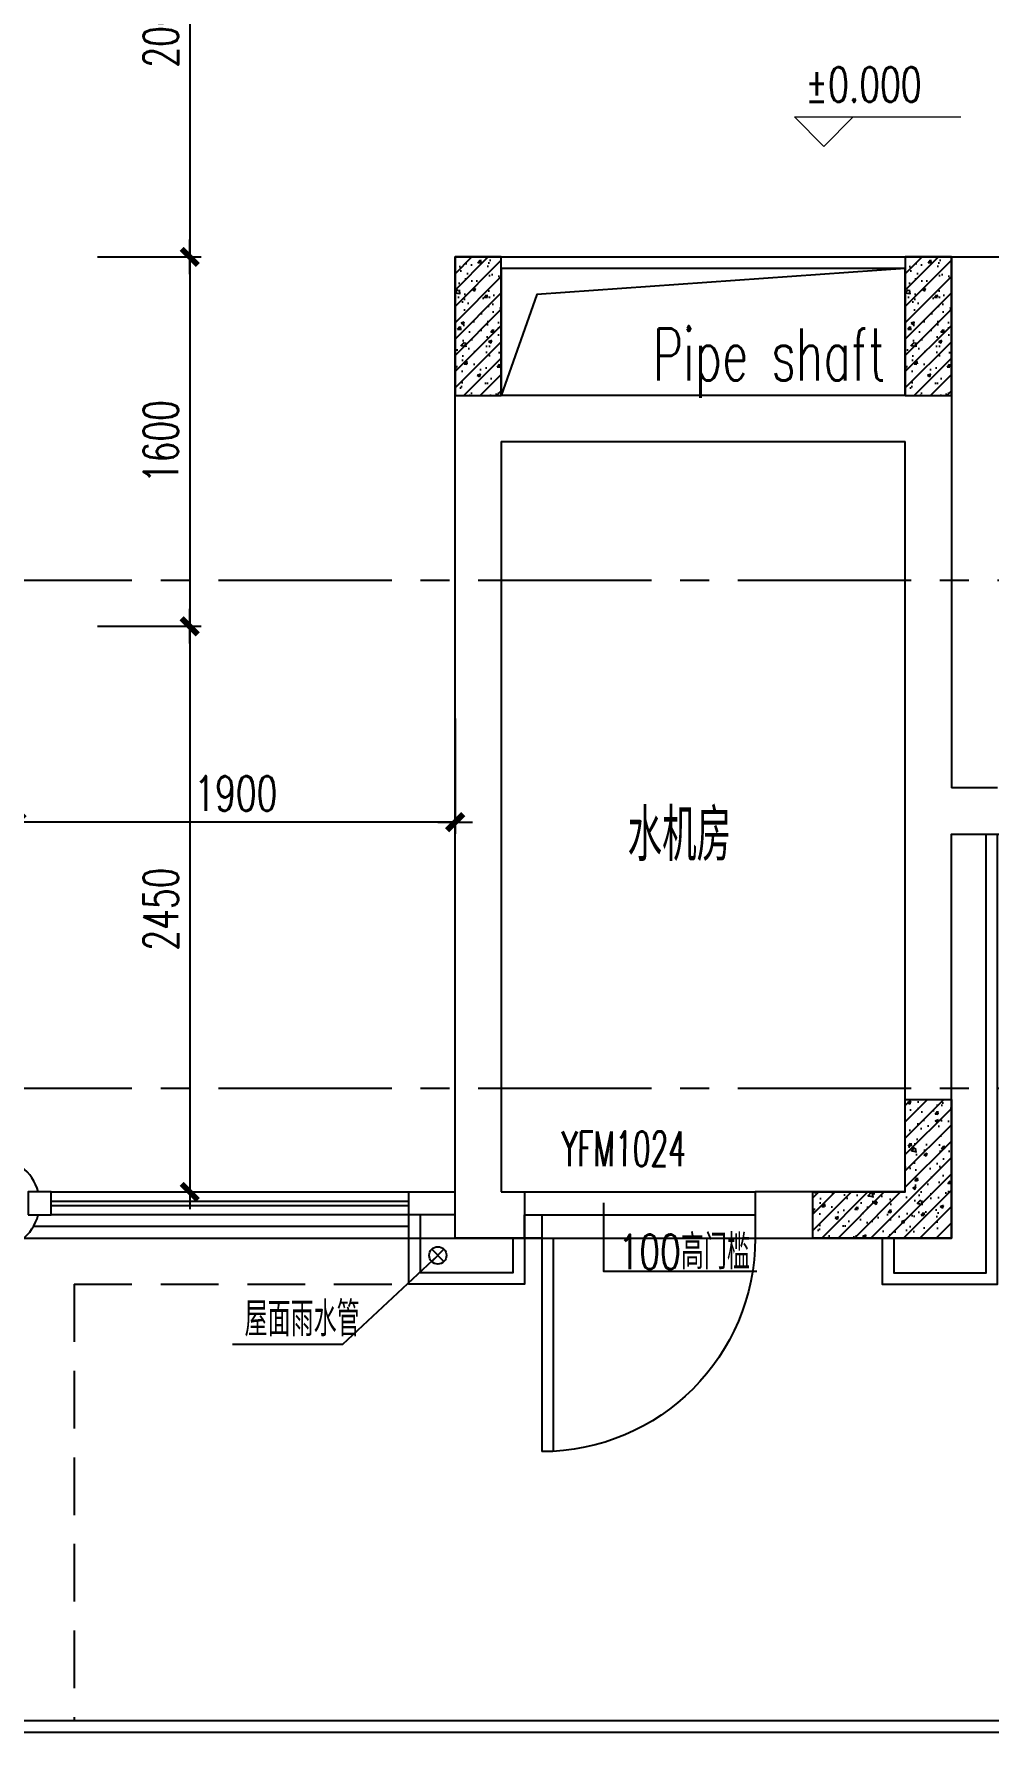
# Model space of a CAD drawing. Extents: x -336292 to -293591, y 7462 to 68263.
# Drawn here: x -322344 to -318207, y 42517 to 49885 of the extents above; entities that cross this region are included whole.
import ezdxf
from ezdxf.enums import TextEntityAlignment as Align

# ---------------------------------------------------------------- set-up
doc = ezdxf.new("R2010")
doc.units = 0
doc.header["$LTSCALE"] = 1000
doc.header["$MEASUREMENT"] = 0
for name, pattern in [('ACAD_ISO08W100', [36, 24, -3, 6, -3]), ('HIDDEN', [0.375, 0.25, -0.125]), ('Plans$0$CENTER2', [1.125, 0.75, -0.125, 0.125, -0.125])]:
    doc.linetypes.add(name, pattern=pattern)
doc.layers.get('0').update_dxf_attribs({"linetype": 'CONTINUOUS'})
doc.layers.get('Defpoints').update_dxf_attribs({"linetype": 'CONTINUOUS'})
for name, color, linetype in [('A-COLUMN', 1, 'CONTINUOUS'), ('A-COLUMN-hatch', 252, 'CONTINUOUS'), ('A-DIM', 201, 'CONTINUOUS'), ('A-DOTE', 8, 'ACAD_ISO08W100'), ('A-FIN-GRAN', 34, 'CONTINUOUS'), ('A-LINE', 8, 'CONTINUOUS'), ('A-LVTRY', 147, 'CONTINUOUS'), ('A-NOTE', 150, 'CONTINUOUS'), ('A-RAIN', 6, 'CONTINUOUS'), ('A-ROOF', 7, 'CONTINUOUS'), ('A-TEXT-CN', 31, 'CONTINUOUS'), ('A-WALL', 2, 'CONTINUOUS'), ('A-WINDOW', 4, 'CONTINUOUS'), ('A-WINDOW-TEXT', 93, 'CONTINUOUS'), ('Plans$0$Grid', 9, 'Plans$0$CENTER2')]:
    doc.layers.add(name, color=color, linetype=linetype)
doc.layers.add('A-LEVEL', color=135, linetype='CONTINUOUS', lineweight=0)
doc.styles.add('_HZTXT', font='tjromans.shx', dxfattribs={"width": 0.7, "bigfont": 'tjhztxt.shx'})
doc.styles.add('DIM_FONT', font='SIMPLEX', dxfattribs={"width": 0.7, "bigfont": 'GBCBIG'})
doc.styles.add('PRC-S', font='tjromans.shx', dxfattribs={"width": 0.7, "bigfont": 'tjhztxt.shx'})
doc.styles.add('TJHZTXT', font='tjromans.shx', dxfattribs={"width": 0.8, "bigfont": 'tjhztxt.shx'})
doc.styles.add('TONGJI-FONT', font='simplex.shx', dxfattribs={"width": 0.65})
doc.styles.add('zjz', font='tjromans.shx', dxfattribs={"width": 0.7, "height": 500, "bigfont": 'tjhztxt.shx'})
doc.dimstyles.new('DIM100', dxfattribs={"dimscale": 100, "dimtxt": 3, "dimasz": 0.01, "dimexe": 1, "dimexo": 1, "dimgap": 1, "dimtad": 1, "dimdec": 0, "dimtxsty": 'DIM_FONT', "dimblk1": '_DIMX', "dimblk2": '_DIMX', "dimsah": 1, "dimcen": 0.01, "dimclrd": 256, "dimclre": 256, "dimclrt": 7, "dimazin": 3, "dimtfac": 1, "dimtdec": 0, "dimtix": 1, "dimtmove": 2, "dimatfit": 3, "dimldrblk": '_DIMX', "dimfxl": 0, "dimtzin": 5, "dimarcsym": 0})

# ---------------------------------------------------------------- blocks, each defined once
blk = doc.blocks.new('Grid')
at = {"layer": 'Plans$0$Grid', "color": 8}
for p, q in [((-28198.2, 11440), (8601.8, 11440)), ((-28198.2, 9240), (8601.8, 9240))]:
    blk.add_line(p, q, dxfattribs=at)
blk = doc.blocks.new('_DIMX')
blk.add_line((-150, 0), (150, 0))
at = {"const_width": 50}
blk.add_lwpolyline([(-70, -70), (70, 70)], dxfattribs=at)
blk = doc.blocks.new('*D148')
at = {"layer": 'A-DIM', "lineweight": -2}
for p, q in [((-322069.5, 50919.8), (-321619.5, 50919.8)), ((-321669.5, 50919.3), (-321669.5, 48920.3)), ((-322069.5, 48919.8), (-321619.5, 48919.8))]:
    blk.add_line(p, q, dxfattribs=at)
at = {"layer": 'Defpoints', "color": 0}
for p in [(-322119.5, 50919.8), (-322119.5, 48919.8), (-321669.5, 48919.8)]:
    blk.add_point(p, dxfattribs=at)
at = {"layer": 'A-DIM', "lineweight": -2, "xscale": 0.5, "yscale": 0.5, "zscale": 0.5}
for p, rotation in [((-321669.5, 50919.8), 90), ((-321669.5, 48919.8), 270)]:
    blk.add_blockref('_DIMX', p, dxfattribs=dict(at, rotation=rotation))
at = {"layer": 'A-DIM', "insert": (-321794.5, 49919.8), "char_height": 150, "attachment_point": 5, "rotation": 90, "style": 'DIM_FONT'}
blk.add_mtext('\\A1;2000', dxfattribs=at)
blk = doc.blocks.new('*D149')
at = {"layer": 'A-DIM', "lineweight": -2}
for p, q in [((-322069.5, 48919.8), (-321619.5, 48919.8)), ((-321669.5, 48919.3), (-321669.5, 47320.3)), ((-322069.5, 47319.8), (-321619.5, 47319.8))]:
    blk.add_line(p, q, dxfattribs=at)
at = {"layer": 'Defpoints', "color": 0}
for p in [(-322119.5, 48919.8), (-322119.5, 47319.8), (-321669.5, 47319.8)]:
    blk.add_point(p, dxfattribs=at)
at = {"layer": 'A-DIM', "lineweight": -2, "xscale": 0.5, "yscale": 0.5, "zscale": 0.5}
for p, rotation in [((-321669.5, 48919.8), 90), ((-321669.5, 47319.8), 270)]:
    blk.add_blockref('_DIMX', p, dxfattribs=dict(at, rotation=rotation))
at = {"layer": 'A-DIM', "insert": (-321794.5, 48119.8), "char_height": 150, "attachment_point": 5, "rotation": 90, "style": 'DIM_FONT'}
blk.add_mtext('\\A1;1600', dxfattribs=at)
blk = doc.blocks.new('*D150')
at = {"layer": 'A-DIM', "lineweight": -2}
for p, q in [((-322069.5, 47319.8), (-321619.5, 47319.8)), ((-321669.5, 47319.3), (-321669.5, 44870.3)), ((-322069.5, 44869.8), (-321619.5, 44869.8))]:
    blk.add_line(p, q, dxfattribs=at)
at = {"layer": 'Defpoints', "color": 0}
for p in [(-322119.5, 47319.8), (-322119.5, 44869.8), (-321669.5, 44869.8)]:
    blk.add_point(p, dxfattribs=at)
at = {"layer": 'A-DIM', "lineweight": -2, "xscale": 0.5, "yscale": 0.5, "zscale": 0.5}
for p, rotation in [((-321669.5, 47319.8), 90), ((-321669.5, 44869.8), 270)]:
    blk.add_blockref('_DIMX', p, dxfattribs=dict(at, rotation=rotation))
at = {"layer": 'A-DIM', "insert": (-321794.5, 46094.8), "char_height": 150, "attachment_point": 5, "rotation": 90, "style": 'DIM_FONT'}
blk.add_mtext('\\A1;2450', dxfattribs=at)
blk = doc.blocks.new('*D166')
at = {"layer": 'A-DIM', "lineweight": -2}
for p, q in [((-322419.5, 46919.8), (-322419.5, 46421.2)), ((-320519.5, 46919.8), (-320519.5, 46421.2)), ((-320520, 46471.2), (-322419, 46471.2))]:
    blk.add_line(p, q, dxfattribs=at)
at = {"layer": 'Defpoints', "color": 0}
for p in [(-322419.5, 46969.8), (-320519.5, 46969.8), (-322419.5, 46471.2)]:
    blk.add_point(p, dxfattribs=at)
at = {"layer": 'A-DIM', "lineweight": -2, "xscale": 0.5, "yscale": 0.5, "zscale": 0.5, "rotation": 180.0000000000004}
blk.add_blockref('_DIMX', (-322419.5, 46471.2), dxfattribs=at)
at = {"layer": 'A-DIM', "lineweight": -2, "xscale": 0.5, "yscale": 0.5, "zscale": 0.5}
blk.add_blockref('_DIMX', (-320519.5, 46471.2), dxfattribs=at)
at = {"layer": 'A-DIM', "insert": (-321469.5, 46596.2), "char_height": 150, "attachment_point": 5, "style": 'DIM_FONT'}
blk.add_mtext('\\A1;1900', dxfattribs=at)
blk = doc.blocks.new('D10')
for p, q in [((75, 0), (75, 925)), ((125, 0), (125, 923.64766)), ((75, 0), (125, 0))]:
    blk.add_line(p, q)
blk.add_lwpolyline([(75, 0), (0, 0), (0, -100), (75, -100)], close=True)
blk.add_arc((75, 0), 925, 0, 90)
blk = doc.blocks.new('dr-1000_swing')
at = {"layer": 'A-WINDOW', "xscale": -1, "rotation": 270}
blk.add_blockref('D10', (100, 0), dxfattribs=at)
blk = doc.blocks.new('A$C052B07B1')
at = {"layer": 'A-FIN-GRAN'}
for start, end in [(104.47751, 255.52249), (284.47751, 75.52249)]:
    blk.add_arc((0, 0), 200, start, end, dxfattribs=at)
at = {"layer": 'A-WINDOW'}
for points in [[(-50, 250), (-50, 150), (50, 150), (50, 250)], [(-50, -150), (-50, -250), (50, -250), (50, -150)]]:
    blk.add_lwpolyline(points, close=True, dxfattribs=at)
blk = doc.blocks.new('Columes')
at = {"layer": 'A-COLUMN-hatch'}
h = blk.add_hatch(dxfattribs=at)
h.set_pattern_fill('钢筋混凝土', color=256, scale=20, style=0)
h.set_pattern_definition([(45, (-6279.38, 23040), (-35.3553, 35.3553), []), (50, (-6279.38, 23040), (143.452, -12.55), [15, -165]), (355, (-6279.38, 23040), (-27.75, 150.44), [12, -132]), (100.451, (-6267.43, 23038.95), (115.702, 137.888), [12.748, -140.228]), (46.184, (-6279.38, 23080), (213.45, -33.104), [22.5, -247.5]), (96.636, (-6261.6, 23077.24), (186.93, 194.82), [19.12, -210.34]), (351.184, (-6279.38, 23080), (186.93, 194.82), [18, -198]), (21, (-6259.38, 23070), (119.381, -80.524), [15, -165]), (326, (-6259.38, 23070), (48.663, 145.03), [12, -132]), (71.451, (-6249.43, 23063.29), (168.045, 64.506), [12.748, -140.228]), (37.5, (-6279.38, 23040), (2.432, 66.5788), [0, -130.4, 0, -134, 0, -132.5]), (7.5, (-6279.38, 23040), (52.614, 78.882), [0, -76.4, 0, -127.4, 0, -50.5]), (327.5, (-6323.98, 23040), (106.7645, -4.511), [0, -50, 0, -156, 0, -207]), (317.5, (-6343.98, 23040), (116.637, 20.021), [0, -65, 0, -103.6, 0, -147])])
h.paths.add_polyline_path([(-6279.4, 23040), (-6079.4, 23040), (-6079.4, 23640), (-6279.4, 23640)])
h = blk.add_hatch(dxfattribs=at)
h.set_pattern_fill('钢筋混凝土', color=256, scale=20, style=0)
h.set_pattern_definition([(45, (-4329.38, 23040), (-35.3553, 35.3553), []), (50, (-4329.38, 23040), (143.452, -12.55), [15, -165]), (355, (-4329.38, 23040), (-27.75, 150.44), [12, -132]), (100.451, (-4317.43, 23038.95), (115.702, 137.888), [12.748, -140.228]), (46.184, (-4329.38, 23080), (213.45, -33.104), [22.5, -247.5]), (96.636, (-4311.6, 23077.24), (186.93, 194.82), [19.12, -210.34]), (351.184, (-4329.38, 23080), (186.93, 194.82), [18, -198]), (21, (-4309.38, 23070), (119.381, -80.524), [15, -165]), (326, (-4309.38, 23070), (48.663, 145.03), [12, -132]), (71.451, (-4299.43, 23063.29), (168.045, 64.506), [12.748, -140.228]), (37.5, (-4329.38, 23040), (2.432, 66.5788), [0, -130.4, 0, -134, 0, -132.5]), (7.5, (-4329.38, 23040), (52.614, 78.882), [0, -76.4, 0, -127.4, 0, -50.5]), (327.5, (-4373.98, 23040), (106.7645, -4.511), [0, -50, 0, -156, 0, -207]), (317.5, (-4393.98, 23040), (116.637, 20.021), [0, -65, 0, -103.6, 0, -147])])
h.paths.add_polyline_path([(-4329.4, 23040), (-4129.4, 23040), (-4129.4, 23640), (-4329.4, 23640)])
h = blk.add_hatch(dxfattribs=at)
h.set_pattern_fill('钢筋混凝土', color=256, scale=20, style=0)
h.set_pattern_definition([(45, (-4729.38, 19390), (-35.3553, 35.3553), []), (50, (-4729.38, 19390), (143.452, -12.55), [15, -165]), (355, (-4729.38, 19390), (-27.75, 150.438), [12, -132]), (100.451, (-4717.43, 19388.95), (115.702, 137.888), [12.748, -140.228]), (46.184, (-4729.38, 19430), (213.45, -33.104), [22.5, -247.5]), (96.636, (-4711.6, 19427.24), (186.93, 194.824), [19.12, -210.343]), (351.184, (-4729.38, 19430), (186.93, 194.824), [18, -198]), (21, (-4709.38, 19420), (119.381, -80.524), [15, -165]), (326, (-4709.38, 19420), (48.663, 145.03), [12, -132]), (71.451, (-4699.43, 19413.29), (168.045, 64.506), [12.748, -140.228]), (37.5, (-4729.38, 19390), (2.432, 66.5788), [0, -130.4, 0, -134, 0, -132.5]), (7.5, (-4729.38, 19390), (52.614, 78.8823), [0, -76.4, 0, -127.4, 0, -50.5]), (327.5, (-4773.98, 19390), (106.7645, -4.511), [0, -50, 0, -156, 0, -207]), (317.5, (-4793.98, 19390), (116.637, 20.021), [0, -65, 0, -103.6, 0, -147])])
h.paths.add_polyline_path([(-4129.4, 19990), (-4129.4, 19390), (-4729.4, 19390), (-4729.4, 19590), (-4329.4, 19590), (-4329.4, 19990)])
for points in [[(-6279.4, 23040), (-6079.4, 23040), (-6079.4, 23640), (-6279.4, 23640)], [(-4329.4, 23040), (-4129.4, 23040), (-4129.4, 23640), (-4329.4, 23640)], [(-4129.4, 19990), (-4129.4, 19390), (-4729.4, 19390), (-4729.4, 19590), (-4329.4, 19590), (-4329.4, 19990)]]:
    blk.add_lwpolyline(points, close=True)
blk = doc.blocks.new('A$C27EA7CCC')
at = {"layer": 'A-LEVEL', "linetype": 'ByBlock'}
blk.add_lwpolyline([(1018, 509), (509, 0), (0, 509), (2880, 509)], dxfattribs=at)
at = {"layer": 'A-LEVEL', "style": 'zjz', "width": 0.7}
for tag, p in [('-6.000（建筑）', (3635, 1346)), ('-6.300（结构）', (3635, 645))]:
    blk.add_attdef(tag, text='', height=600, dxfattribs=at).set_placement(p, align=Align.RIGHT)
blk = doc.blocks.new('RAIN PIPE@100x100')
for p, q in [((-26.5, -26.5), (26.5, 26.5)), ((-26.5, 26.5), (26.5, -26.5))]:
    blk.add_line(p, q)
blk.add_circle((0, 0), 37.5)

msp = doc.modelspace()

# ---------------------------------------------------------------- linework, layer by layer
at = {"layer": 'A-FIN-GRAN'}
for points in [[(-318669.5, 44669.8), (-318669.5, 44469.8), (-318169.5, 44469.8), (-318169.5, 46419.8)], [(-318619.5, 44669.8), (-318619.5, 44519.8), (-318219.5, 44519.8), (-318219.5, 46419.8)], [(-320219.5, 44669.8), (-320219.5, 44469.8), (-320719.5, 44469.8), (-320719.5, 44769.8)], [(-320269.5, 44669.8), (-320269.5, 44519.8), (-320669.5, 44519.8), (-320669.5, 44769.8)], [(-324819.5, 42579.8), (-316069.5, 42579.8), (-316069.5, 41279.8), (-316469.5, 41279.8)], [(-324819.5, 42529.8), (-316119.5, 42529.8), (-316119.5, 41329.8), (-316469.5, 41329.8)]]:
    msp.add_lwpolyline(points, dxfattribs=at)
at = {"layer": 'A-LINE'}
for p, q in [((-320519.5, 48919.8), (-318369.5, 48919.8)), ((-318569.5, 48869.8), (-320319.5, 48869.8)), ((-320719.5, 44719.8), (-322346.3, 44719.8))]:
    msp.add_line(p, q, dxfattribs=at)
msp.add_lwpolyline([(-318569.5, 48869.8), (-320166.1, 48756.9), (-320319.5, 48319.8)], dxfattribs=at)
at = {"layer": 'A-LVTRY'}
msp.add_line((-318369.5, 48919.8), (-317519.5, 48919.8), dxfattribs=at)
at = {"layer": 'A-NOTE'}
for points in [[(-319876.9, 44821.9), (-319876.9, 44526.4), (-319212.6, 44526.4)], [(-321484, 44210.1), (-321006.1, 44210.1), (-320594.5, 44594.8)]]:
    msp.add_lwpolyline(points, dxfattribs=at)
at = {"layer": 'A-ROOF', "linetype": 'HIDDEN'}
for q in [(-322169.5, 42579.8), (-320719.5, 44469.8)]:
    msp.add_line((-322169.5, 44469.8), q, dxfattribs=at)
at = {"layer": 'A-WALL'}
for p, q in [((-320519.5, 44669.8), (-320519.5, 48919.8)), ((-320319.5, 48869.8), (-320319.5, 48319.8)), ((-318569.5, 48319.8), (-318569.5, 48869.8)), ((-318369.5, 48919.8), (-318369.5, 46619.8)), ((-318569.5, 48319.8), (-320319.5, 48319.8)), ((-320319.5, 48119.8), (-320319.5, 44869.8)), ((-320319.5, 48119.8), (-318569.5, 48119.8)), ((-318569.5, 44869.8), (-318569.5, 48119.8)), ((-318169.5, 46619.8), (-318369.5, 46619.8)), ((-318369.5, 46419.8), (-318169.5, 46419.8)), ((-318369.5, 44669.8), (-318369.5, 46419.8)), ((-320319.5, 44869.8), (-320219.5, 44869.8)), ((-320219.5, 44869.8), (-320219.5, 44669.8)), ((-318569.5, 44869.8), (-319219.5, 44869.8)), ((-319219.5, 44869.8), (-319219.5, 44669.8)), ((-320219.5, 44669.8), (-320519.5, 44669.8)), ((-319219.5, 44669.8), (-318369.5, 44669.8))]:
    msp.add_line(p, q, dxfattribs=at)
at = {"layer": 'A-WINDOW'}
for p, q in [((-322269.5, 44869.8), (-320719.5, 44869.8)), ((-322269.5, 44829.8), (-320719.5, 44829.8)), ((-320719.5, 44809.8), (-322269.5, 44809.8)), ((-320719.5, 44769.8), (-322269.5, 44769.8))]:
    msp.add_line(p, q, dxfattribs=at)
at = {"layer": 'A-WINDOW', "ltscale": 15}
for p, q in [((-320219.5, 44869.8), (-319219.5, 44869.8)), ((-320219.5, 44769.8), (-319219.5, 44769.8))]:
    msp.add_line(p, q, dxfattribs=at)
at = {"layer": 'A-WINDOW'}
msp.add_lwpolyline([(-320519.5, 44769.8), (-320719.5, 44769.8), (-320719.5, 44869.8), (-320519.5, 44869.8)], dxfattribs=at)
at = {"layer": 'Defpoints', "color": 6}
msp.add_lwpolyline([(-316469.5, 25179.8), (-316469.5, 42179.8), (-324819.5, 42179.8), (-324819.5, 44669.8), (-318369.5, 44669.8), (-318369.5, 46419.8), (-316669.5, 46419.8), (-316669.5, 45319.8), (-312269.5, 45319.8)], dxfattribs=at)

# ---------------------------------------------------------------- block references
at = {"layer": 'A-COLUMN'}
msp.add_blockref('Columes', (-314240.1, 25279.8), dxfattribs=at)
at = {"layer": 'A-DOTE'}
msp.add_blockref('Grid', (-305721.3, 36079.8), dxfattribs=at)
at = {"layer": 'A-LEVEL', "linetype": 'ByBlock'}
ref = msp.add_blockref('A$C27EA7CCC', (-319049.2, 49398.8), dxfattribs=dict(at, xscale=0.25, yscale=0.25, zscale=0.25))
ref.add_attrib('-6.000（建筑）', '%%p0.000', dxfattribs={"height": 150, "style": 'TJHZTXT', "width": 0.7}).set_placement((-318498.6, 49591.2), align=Align.RIGHT)
at = {"layer": 'A-LINE', "rotation": 90}
msp.add_blockref('A$C052B07B1', (-322519.5, 44819.8), dxfattribs=at)
at = {"layer": 'A-RAIN'}
msp.add_blockref('RAIN PIPE@100x100', (-320594.5, 44594.8), dxfattribs=at)
msp.add_blockref('RAIN PIPE@100x100', (-320594.5, 44594.8), dxfattribs=at)
at = {"layer": 'A-WINDOW', "ltscale": 15, "rotation": 270}
msp.add_blockref('dr-1000_swing', (-320219.5, 44769.8), dxfattribs=at)

# ---------------------------------------------------------------- texts
at = {"layer": 'A-NOTE', "style": 'PRC-S', "width": 0.7}
msp.add_text('100高门槛', height=150, rotation=360, dxfattribs=at).set_placement((-319811.8, 44534.7))
msp.add_text('屋面雨水管', height=150, dxfattribs=at).set_placement((-321431.8, 44244.1))
at = {"layer": 'A-TEXT-CN'}
for s, style, width, p in [('Pipe shaft', 'TONGJI-FONT', 0.65, (-319663.9, 48384.7)), ('水机房 ', 'PRC-S', 0.7, (-319772.4, 46302.9))]:
    msp.add_text(s, height=225, dxfattribs=dict(at, style=style, width=width)).set_placement(p)
at = {"layer": 'A-WINDOW-TEXT', "style": '_HZTXT', "oblique": 0.6, "width": 0.6}
msp.add_text('YFM1024', height=150, dxfattribs=at).set_placement((-320059.5, 44981.7))

# ---------------------------------------------------------------- dimensions: what is measured, and where the dimension line sits
at = {"layer": 'A-DIM'}
for p1, p2, distance, picture, middle in [((-322119.5, 50919.8), (-322119.5, 48919.8), 450, '*D148', (-321794.5, 49919.8)), ((-322119.5, 48919.8), (-322119.5, 47319.8), 450, '*D149', (-321794.5, 48119.8)), ((-322119.5, 47319.8), (-322119.5, 44869.8), 450, '*D150', (-321794.5, 46094.8)), ((-320519.5, 46969.8), (-322419.5, 46969.8), 498.6, '*D166', (-321469.5, 46596.2))]:
    dim = msp.add_aligned_dim(p1=p1, p2=p2, distance=distance, dimstyle='DIM100', override={"dimscale": 50, "dimclrt": 256}, dxfattribs=at)
    dim.commit()
    dim.dimension.update_dxf_attribs({"geometry": picture, "text_midpoint": middle})

doc.saveas('drawing.dxf')
